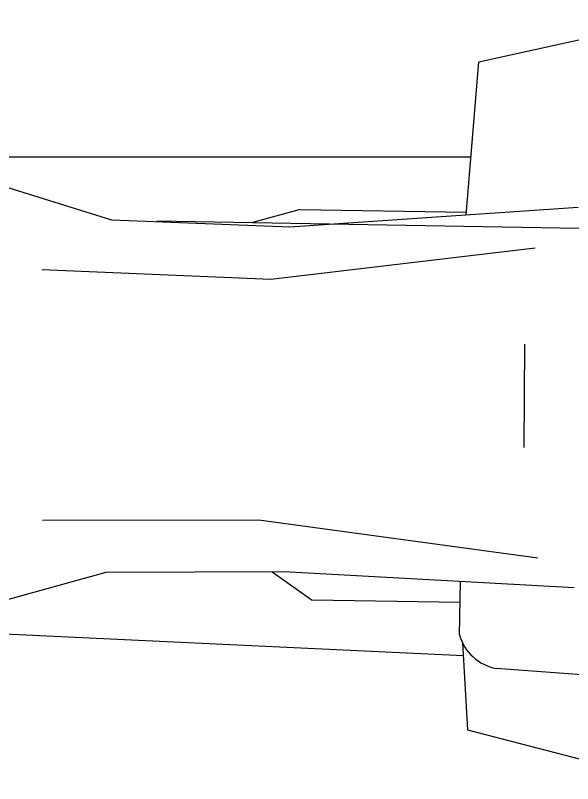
# Model space of a CAD drawing. Header units: millimetres. Extents: x -3208.28 to -3205.6, y 1772.97 to 1773.83.
# Drawn here: x -3207.6779 to -3207.3342, y 1773.1646 to 1773.6386 of the extents above; entities that cross this region are included whole.
import ezdxf

# ---------------------------------------------------------------- set-up
doc = ezdxf.new("R2010")
doc.units = ezdxf.units.MM
doc.header["$LTSCALE"] = 10
doc.layers.add('Veículos', color=2, linetype='Continuous')

msp = doc.modelspace()

# ---------------------------------------------------------------- linework, layer by layer
at = {"layer": 'Veículos'}
for p, q in [((-3207.392040012108, 1773.609811437434), (-3207.262774434936, 1773.638563737137)), ((-3207.399864760081, 1773.5153628592), (-3207.392040012108, 1773.609811437434)), ((-3207.74364333469, 1773.551304936859), (-3207.396883491727, 1773.551348242797)), ((-3207.618508144677, 1773.512235257246), (-3207.74364333469, 1773.551304936859)), ((-3207.330740684162, 1773.520094426439), (-3207.508694514331, 1773.507913424356)), ((-3207.502219309852, 1773.518856808612), (-3207.532379148467, 1773.510528334632)), ((-3207.502219309852, 1773.518856808612), (-3207.399718511826, 1773.517128147982)), ((-3207.508694514331, 1773.507913424356), (-3207.618508144677, 1773.512235257246)), ((-3207.330254016133, 1773.507119524503), (-3207.590654833624, 1773.511511145347)), ((-3207.520338329757, 1773.475879827706), (-3207.357390880885, 1773.495055073227)), ((-3207.661625379544, 1773.48182860052), (-3207.520338329757, 1773.475879827706)), ((-3207.364104823325, 1773.371934404893), (-3207.363662345829, 1773.435768905935)), ((-3207.527720539797, 1773.327237323173), (-3207.661198653854, 1773.32690792995)), ((-3207.355740365367, 1773.303804211358), (-3207.527720539797, 1773.327237323173)), ((-3207.622198052291, 1773.294765309505), (-3207.74858665478, 1773.259963343966)), ((-3207.512301014454, 1773.2953592155), (-3207.622198052291, 1773.294765309505)), ((-3207.51950982156, 1773.295320257637), (-3207.494919259535, 1773.277829661826)), ((-3207.333258789746, 1773.285332560222), (-3207.512301014454, 1773.2953592155)), ((-3207.404016360748, 1773.256359502427), (-3207.403461430944, 1773.28926402211)), ((-3207.403556573923, 1773.289269350272), (-3207.40348603052, 1773.287805392165)), ((-3207.403680220218, 1773.276290929073), (-3207.494919259535, 1773.277829661826)), ((-3207.74858665478, 1773.259963343966), (-3207.401763623448, 1773.243726615772)), ((-3207.402207725771, 1773.251527018508), (-3207.399149459607, 1773.197810326345)), ((-3207.223729253658, 1773.223676272997), (-3207.381330200039, 1773.235721027797)), ((-3207.399149459607, 1773.197810326345), (-3207.270952839163, 1773.164615286254))]:
    msp.add_line(p, q, dxfattribs=at)
msp.add_arc((-3207.37638269858, 1773.26394714843), 0.02865644180074532, 195.3538669730132, 260.0581358871688, dxfattribs=at)

doc.saveas('drawing.dxf')
